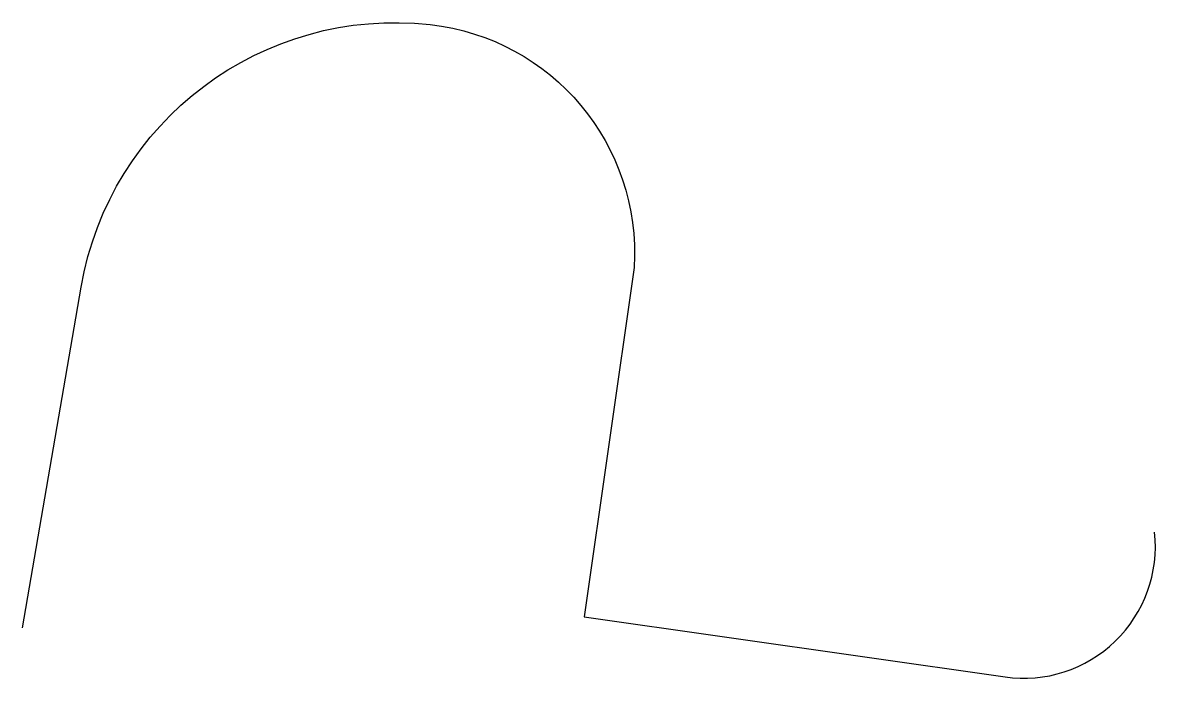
# Model space of a CAD drawing. Header units: metres. Extents: x 3548 to 6854, y 3197 to 5110.
import ezdxf

# ---------------------------------------------------------------- set-up
doc = ezdxf.new("R2010")
doc.units = ezdxf.units.M

msp = doc.modelspace()

# ---------------------------------------------------------------- linework, layer by layer
at = {"flags": 128}
msp.add_lwpolyline([(3547.8, 3345), (3718.7, 4338.5, -0.397149), (4737.9, 5104.2, -0.39979), (5332.9, 4395.4), (5187.3, 3376.6), (6415.6, 3201.1, 0.489723), (6852.2, 3623.4, -1.115215)], format="xyb", dxfattribs=at)

doc.saveas('drawing.dxf')
